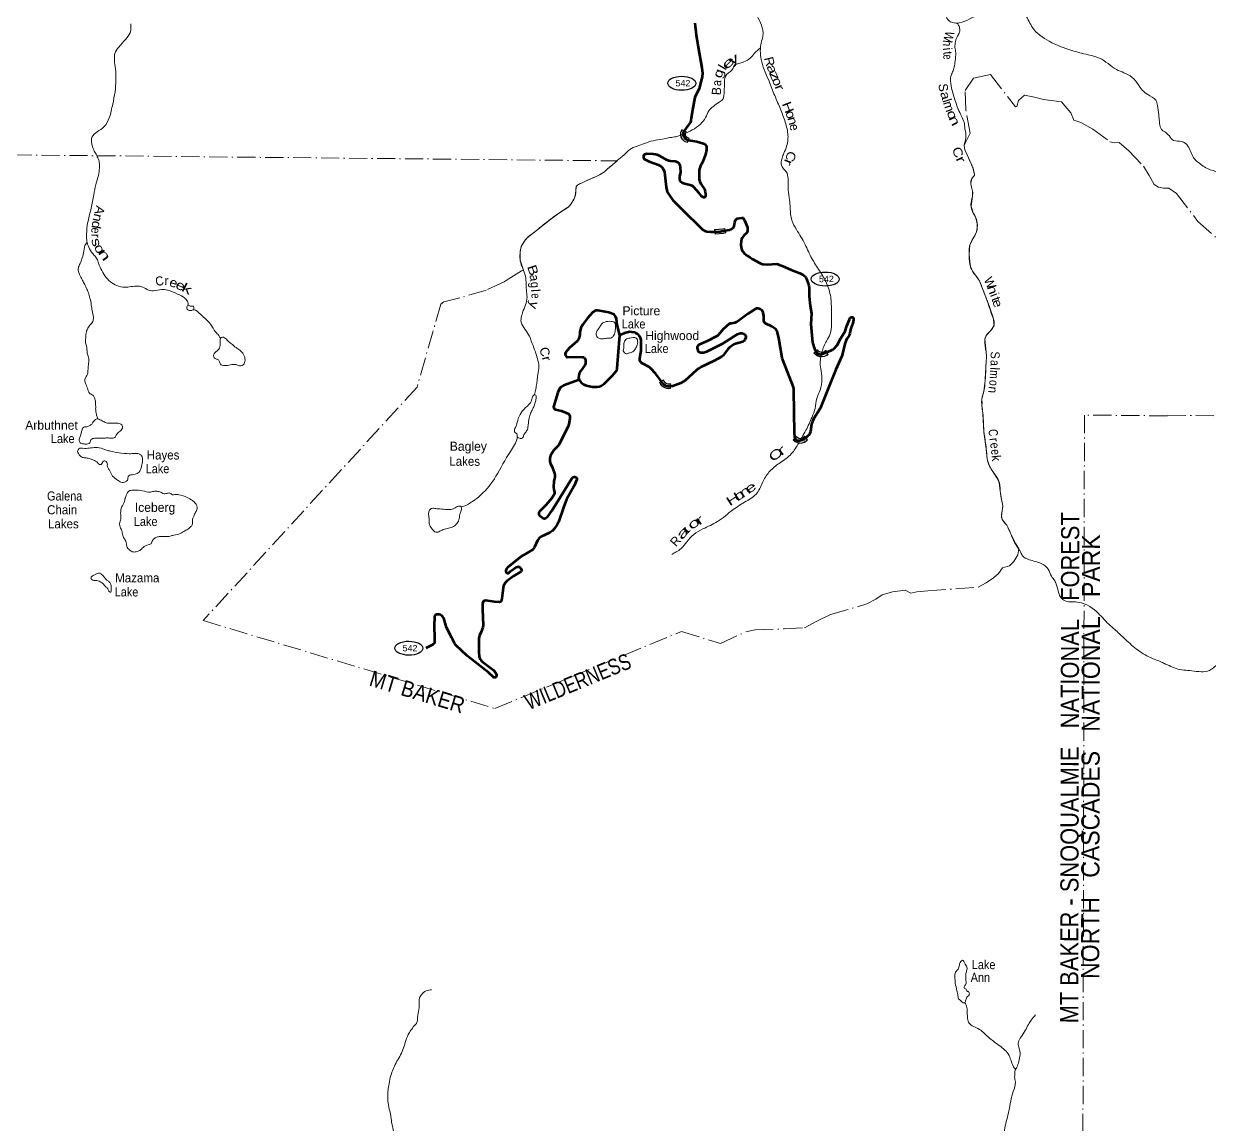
# Model space of a CAD drawing. Header units: feet. Extents: x -244583 to 4, y 367440 to 553773.
# Drawn here: x -177145 to -151029, y 485155 to 509407 of the extents above; entities that cross this region are included whole.
import ezdxf
from ezdxf.enums import TextEntityAlignment as Align

# ---------------------------------------------------------------- set-up
doc = ezdxf.new("R2010")
doc.units = ezdxf.units.FT
doc.header["$LTSCALE"] = 80
doc.linetypes.add('DOT_DASHED', pattern=[7.7, 5, -1.2, 0.3, -1.2])
for name, color, linetype, lineweight in [('17', 7, 'Continuous', 25), ('23', 7, 'Continuous', 70), ('39', 7, 'Continuous', 13), ('44', 7, 'DOT_DASHED', 13), ('59', 7, 'Continuous', 13)]:
    doc.layers.add(name, color=color, linetype=linetype, lineweight=lineweight)
doc.layers.add('41', color=7, linetype='Continuous')

msp = doc.modelspace()

# ---------------------------------------------------------------- linework, layer by layer
at = {"layer": '17'}
for centre in [(-162649.1, 508095.34), (-159490.12, 503780.51), (-168661.82, 495646.2)]:
    msp.add_ellipse(centre, major_axis=(309.24, -1), ratio=0.500121, dxfattribs=at)
at = {"layer": '23'}
msp.add_line((-163027.01, 506135.57), (-162989.82, 505806.68), dxfattribs=at)
for points in [[(-162363.45, 509420.47), (-162334.26, 509163.45), (-162289.5, 508891.61), (-162204.81, 508437.05), (-162194.8, 508312.1), (-162197.23, 508244.12), (-162212.41, 508180.06), (-162269.78, 507978.37), (-162359.8, 507780.37), (-162371.93, 507741.52), (-162378.6, 507710.56), (-162407.19, 507542.92), (-162440.39, 507334.85), (-162448.37, 507274.14), (-162458.07, 507240.15), (-162476.51, 507207.79), (-162562.94, 507097.58), (-162610.91, 507027.76), (-162616.61, 507017.31), (-162619.41, 507006.11), (-162621.25, 506995.54), (-162620.65, 506965.79), (-162615.55, 506938.83), (-162607.05, 506915.64), (-162590.92, 506892.35), (-162567.27, 506871.1), (-162548.31, 506857.64), (-162537.54, 506852.28), (-162522.04, 506846.04), (-162511.89, 506841.85), (-162320.27, 506811), (-162167.22, 506768.5), (-162149.3, 506761.23), (-162131.1, 506747.88), (-162111.08, 506718.13), (-162103.19, 506690.82), (-162102.04, 506658.34), (-162103.8, 506624.66), (-162128.16, 506523.05), (-162191.76, 506353.33), (-162212.38, 506312.06), (-162234.22, 506272), (-162249.48, 506229.09), (-162263.34, 506179.73), (-162267.38, 506129.97)], [(-162671.73, 506132.95), (-162676.45, 506237.4), (-162685.43, 506279.33), (-162701.93, 506319.95), (-162715.27, 506336.95), (-162734.98, 506350.83), (-162766.23, 506361.23), (-162795.39, 506367.82), (-162898.33, 506379.29), (-162936.09, 506389.15), (-162982.88, 506404.69), (-163127.29, 506487.56), (-163190.87, 506515.4), (-163227.87, 506528.16), (-163272.17, 506536.01), (-163421.99, 506537.87), (-163444.02, 506534.22), (-163462.03, 506525.73), (-163477.8, 506514.8), (-163489.93, 506502.66), (-163495.28, 506482.25), (-163494.78, 506465.03), (-163489.93, 506441.96), (-163479.01, 506428.61), (-163467.85, 506419.14), (-163367.41, 506373.29), (-163164.25, 506299.78), (-163133.24, 506285.36), (-163110.18, 506268.36), (-163076.24, 506231.82), (-163058.01, 506206.45), (-163034.8, 506158.4), (-163027.01, 506135.57)], [(-162267.38, 506129.97), (-162265.15, 505976.92), (-162260.56, 505950.06), (-162252.7, 505927.78), (-162226.82, 505877.74), (-162148.68, 505757.9), (-162141.4, 505736.48), (-162130.92, 505703.73), (-162125.01, 505658.6), (-162126.99, 505614.63), (-162134.85, 505594.98), (-162147.72, 505579.78), (-162163.66, 505577.94), (-162178.06, 505581.87), (-162208.27, 505598.33), (-162266.45, 505673.53), (-162380.91, 505805.71), (-162403.29, 505824.27), (-162422.93, 505833.44), (-162463.57, 505846.63), (-162586.73, 505875.64), (-162627.21, 505891.1), (-162644.23, 505901.58), (-162663.22, 505914.03), (-162682.21, 505944.82), (-162692.03, 505979.54), (-162693.99, 506003.78), (-162692.03, 506037.19), (-162671.73, 506132.95)], [(-162989.82, 505806.68), (-162981.84, 505736.09), (-162971.61, 505702.42), (-162958.52, 505680.15), (-162913.82, 505614.28), (-162849.83, 505521.61), (-162819.56, 505486.26), (-162653.98, 505324.54)], [(-162653.98, 505324.54), (-162194.4, 504875.68), (-162166.95, 504857.95), (-162142.72, 504844.19), (-162098.19, 504831.09), (-162008.71, 504820.03), (-161901.13, 504819.95), (-161804.47, 504824.99), (-161686.3, 504848.44)], [(-161686.3, 504848.44), (-161595.96, 504866.37), (-161558.05, 504881.53), (-161529.88, 504901.84), (-161505.67, 504923.46), (-161494.41, 504942.74), (-161481.72, 505035.77), (-161464.41, 505080.04), (-161445.43, 505102.97), (-161428.68, 505114.42), (-161321.43, 505130.04), (-161300.08, 505126.55), (-161286.99, 505113.45), (-161271.18, 505079.16), (-161209.37, 504935.12), (-161203.18, 504906.43), (-161199.25, 504876.29), (-161200.56, 504843.53), (-161208.06, 504815.7), (-161221.51, 504793.74), (-161271.82, 504744.58)], [(-161271.82, 504744.58), (-161320.01, 504690.82), (-161335.44, 504657.48), (-161344.6, 504618.17), (-161349.21, 504541.2), (-161341.33, 504477.31), (-161324.31, 504426.21), (-161303.62, 504389.15), (-161264.07, 504343.66), (-161203.84, 504291.25), (-161144.7, 504252.68), (-161095.15, 504224.43), (-160919.68, 504127.47), (-160889.57, 504116.99), (-160862.49, 504109.48), (-160763.45, 504104.89), (-160553.69, 504113.71), (-160533.39, 504110.43), (-160504.58, 504097.33), (-160438.45, 504069.17), (-160240.5, 503982.65), (-160048.87, 503906.73), (-160005.68, 503887.69), (-159966.4, 503862.8), (-159933.66, 503836.59), (-159915.33, 503814.32), (-159904.86, 503786.8), (-159853.14, 503638.09), (-159844.53, 503589.88), (-159841.36, 503546.37), (-159842.29, 503501.19)], [(-159842.29, 503501.19), (-159839.63, 503395.55), (-159820.62, 503193.04), (-159791.31, 503022.87), (-159808.92, 502784.13), (-159770.89, 502381.14), (-159726.11, 502242.65), (-159709.74, 502207.93), (-159692.06, 502177.13), (-159677.34, 502157.48), (-159667.01, 502148.18), (-159651.03, 502137.62), (-159638.63, 502130.1), (-159628.55, 502125.38), (-159610.88, 502122.1), (-159586.5, 502121.32), (-159575.66, 502122.36), (-159564.17, 502125), (-159363.53, 502202.85), (-159320.82, 502226.27), (-159286.13, 502255.75), (-159248.8, 502298.33), (-159227.35, 502321.54), (-159143.5, 502480.98), (-159053.63, 502632.3), (-159016.54, 502747.46), (-158955.02, 502892.86), (-158940.43, 502923.99), (-158910.26, 502939.17), (-158892.63, 502940.37), (-158883.46, 502935.13), (-158865.9, 502918.69), (-158864.48, 502879.44), (-158880.7, 502809.47), (-158925.87, 502694.35), (-158939.77, 502631.14), (-158946.31, 502581.35), (-158963.34, 502538.11), (-159006.06, 502472.14), (-159026.19, 502431.98), (-159055.3, 502352.99), (-159105.16, 502130.62), (-159122.44, 502080.17), (-159256.82, 501789.38), (-159439.49, 501334.96), (-159603.69, 500927), (-159742.49, 500707.13), (-159770.64, 500645.43), (-159789.75, 500581.9), (-159816.97, 500424.17), (-159826.5, 500384.98), (-159836.11, 500365.03), (-159853.34, 500342.63), (-159872.17, 500323.27), (-159927.78, 500268.07), (-159964.44, 500239.25), (-159978.25, 500232.1), (-160000.13, 500226.81), (-160050.87, 500215.66), (-160074.25, 500213.51), (-160093.19, 500217.19), (-160114.51, 500226.42), (-160132.05, 500241.87), (-160142.9, 500254.31), (-160153.49, 500278.24), (-160158.9, 500301.83), (-160166.96, 500391.65), (-160177.55, 501324.78), (-160181.81, 501358.22), (-160189.67, 501400.15), (-160223.05, 501493.02), (-160372.44, 501870.29), (-160438.15, 502038.64), (-160474.61, 502261.74)], [(-164015.94, 502545.76), (-164073.24, 502768.71), (-164085.38, 502904.4), (-164106.47, 502959.15), (-164140.38, 502996.12), (-164171.81, 503011.85), (-164259.63, 503042.96), (-164501.99, 503088.8), (-164551.56, 503085.22), (-164609.39, 503048.9), (-164729.44, 502922.03), (-164831.79, 502781.24), (-164870.26, 502704.2), (-164892.02, 502610.9), (-164897.48, 502548.5), (-164910.36, 502490.35), (-164924.76, 502457.6), (-164954.89, 502415.22), (-165123.6, 502266.36), (-165209.15, 502161.57), (-165215.46, 502122.16), (-165210.22, 502093.34), (-165191.89, 502064.51), (-165171.36, 502056.12), (-165015.62, 502065.4), (-164839.74, 502060.4), (-164814.11, 502056), (-164793.81, 502043.55), (-164773.37, 502001.34), (-164766.97, 501974.76), (-164767.62, 501941.34), (-164772.21, 501914.49), (-164782.15, 501886.02), (-164871.87, 501758.99), (-164906.42, 501695.01), (-164920.18, 501647.19), (-164921.33, 501603.41), (-164909.72, 501558.12)], [(-160474.61, 502261.74), (-160510.32, 502480.27), (-160550.43, 502629.86), (-160559.59, 502652.13), (-160575.89, 502672.9), (-160619.83, 502708.47), (-160664.49, 502734.1), (-160801.56, 502803.66), (-160829.35, 502823.78), (-160843.72, 502854.49), (-160845.09, 502963.79), (-160854.71, 503044.8), (-160879.77, 503089.11), (-160897.44, 503105.49), (-160921.67, 503120.55), (-160968.81, 503131.04), (-161004.82, 503130.38), (-161032.19, 503120.65), (-161194.59, 503012.23), (-161429.73, 502838.85), (-161448.72, 502827.72), (-161482.88, 502815.44), (-161554.13, 502804.78), (-161583.6, 502798.89), (-161614.49, 502783.76), (-161738.48, 502675.14), (-161842.88, 502555.18), (-161865.14, 502532.9), (-161891.09, 502514.04), (-162077.66, 502421.94), (-162276.34, 502331.94), (-162297.27, 502311.47), (-162311.01, 502284.6), (-162310.36, 502257.74), (-162305.24, 502232.91), (-162284.82, 502183.71), (-162259.29, 502169.96), (-162232.87, 502163.71), (-162201.67, 502159.47), (-162166.97, 502164.05), (-162099.29, 502185.25), (-161748.43, 502363.49), (-161421.69, 502566.15), (-161383.25, 502581.38), (-161354.44, 502587.94), (-161317.77, 502586.63), (-161284.14, 502575.53), (-161262.77, 502559.11), (-161247.06, 502538.14), (-161236.58, 502518.49), (-161238.14, 502492.3), (-161258.85, 502442.49), (-161274.56, 502418.91), (-161303.39, 502399.54), (-161463.4, 502353.86), (-161501.76, 502339.64), (-161548.9, 502309.51), (-161599.97, 502271.51), (-161635.98, 502233.35), (-161719.13, 502123.45), (-161738.77, 502095.93), (-161774.46, 502068.13), (-161938.79, 501975.91), (-162228.76, 501835.79), (-162280.24, 501807.02), (-162327.39, 501772.95), (-162415.62, 501695.12), (-162574.22, 501546.2), (-162611.54, 501520.06), (-162669.16, 501488.62), (-162785.13, 501442.09), (-162846.21, 501422.05), (-162864.27, 501417.86), (-162911.76, 501412.75), (-162947.06, 501412.61), (-162972.31, 501415.9), (-162992.79, 501422.05), (-162999.5, 501425.15), (-163010.34, 501430.31), (-163024.69, 501439.49), (-163036.67, 501449.42), (-163051.88, 501465.8), (-163204.09, 501670.1), (-163226.35, 501700.23)], [(-164909.72, 501558.12), (-164873.38, 501508.02), (-164838.99, 501482.09), (-164806.9, 501459.16), (-164756.5, 501436.23), (-164716.15, 501426.21), (-164615.72, 501404.13), (-164558.76, 501403.47), (-164512.08, 501402.85), (-164461.86, 501412.65), (-164421.91, 501430.33), (-164358.01, 501470.83), (-164172.92, 501654.02), (-164099.78, 501742.18), (-164083.42, 501767.73), (-164072.91, 501809.32), (-164046.97, 502090.52), (-164015.94, 502545.76)], [(-163226.35, 501700.23), (-163327.84, 501812.27), (-163359.01, 501837.85), (-163532.34, 501929.87), (-163553.07, 501951.16), (-163564.86, 501969.5), (-163575.33, 501993.09), (-163576.23, 502029.28), (-163546.82, 502213.31), (-163544.56, 502392.08), (-163547.46, 502444.05), (-163557.66, 502486.42), (-163579.92, 502519.18), (-163604.8, 502550.62), (-163631.63, 502569.99), (-163661.11, 502589.93), (-163685.99, 502600.41), (-163748.64, 502613.13), (-163793.37, 502616.14), (-163823.48, 502612.21), (-163880.16, 502597.65), (-164015.94, 502545.76)], [(-164909.72, 501558.12), (-165255.97, 501433.18), (-165305.17, 501408.73), (-165337.19, 501374.92), (-165376.19, 501277.98), (-165475.1, 500966.81), (-165470.16, 500939.65), (-165459.69, 500926.55), (-165445.94, 500912.79), (-165428.98, 500903.82), (-165295.7, 500874.76), (-165156.51, 500821.39), (-165142.13, 500810.59), (-165131.66, 500796.18), (-165116.6, 500766.69), (-165112.02, 500730.66), (-165114.74, 500705.79), (-165139.52, 500585.22), (-165154.14, 500542.06), (-165350.67, 500136.3), (-165385.05, 500090.58), (-165440.21, 500039.63), (-165464.93, 500010.66), (-165538.91, 499893.38), (-165550.45, 499864.13), (-165557.25, 499835.73), (-165558.55, 499800.35), (-165553.32, 499766.28), (-165545.17, 499732.54), (-165499.32, 499623), (-165445.63, 499472.93), (-165443.31, 499441.33), (-165445.93, 499415.13), (-165466.73, 499325.29), (-165473.59, 499191.75), (-165466.28, 499132.92)], [(-165466.28, 499132.92), (-165454.45, 499088.21), (-165453.14, 499067.24), (-165456.23, 499052), (-165476.71, 499009.59), (-165510.76, 498955.87), (-165641.76, 498795.95), (-165786.15, 498657.07), (-165797.53, 498636.16), (-165799.5, 498613.23), (-165797.53, 498590.29), (-165786.66, 498572.07), (-165700.09, 498508.85), (-165683.61, 498505.13), (-165671.17, 498505.78), (-165647.59, 498513.64), (-165619.44, 498530.02), (-165602.81, 498546.78), (-165511.08, 498671.78), (-165074.13, 499383.89), (-165057.67, 499401.37), (-165043.27, 499413.16), (-165019.7, 499419.71), (-165003.14, 499419.94), (-164984.34, 499413.16), (-164966.01, 499398.75), (-164958.15, 499380.4), (-164959.01, 499361.01), (-165018.47, 499223.7), (-165192.13, 498923.06), (-165249.69, 498765.49), (-165366.98, 498424.07), (-165390.94, 498370.82), (-165454.78, 498280.84), (-165494.39, 498234.55), (-165560.46, 498190.33), (-165736.85, 498110.32), (-165790.33, 498072.07), (-165828.38, 498019.73), (-165892.47, 497875.53), (-165907.53, 497848.66), (-165938.78, 497815.91), (-166044.33, 497747.66), (-166184.34, 497665.43), (-166491.09, 497424.21), (-166519.07, 497388.75), (-166527.92, 497351.54), (-166528.23, 497335.02), (-166519.07, 497316.68), (-166494.19, 497302.27), (-166473.23, 497302.27), (-166460.14, 497310.13), (-166418.76, 497346.9), (-166296.94, 497431.25), (-166263.71, 497442.47), (-166245.38, 497443.78), (-166234.91, 497439.85), (-166204.02, 497416.58), (-166177.29, 497374.33), (-166175.98, 497359.92), (-166178.6, 497350.75), (-166190.35, 497335.55), (-166249.19, 497301.46), (-166352.73, 497231.18), (-166496.89, 497130.76), (-166530.2, 497095.89), (-166556.39, 497057.89), (-166574.72, 497023.82), (-166584.75, 496977.41), (-166612.46, 496738.72), (-166631.03, 496684.46), (-166645.43, 496664.8), (-166665.52, 496658.05), (-166776.64, 496670.79), (-166872.2, 496685.57)], [(-166872.2, 496685.57), (-166966.53, 496700.15), (-166995.06, 496692.32), (-167016.02, 496679.22), (-167035.67, 496633.74), (-167042.54, 496500.19), (-167026.4, 496156.02), (-167031.73, 496100.07), (-167065.71, 496006.45), (-167104.61, 495925.7), (-167114.88, 495898.94), (-167120.78, 495861.59), (-167120.96, 495559.45), (-167113.57, 495470.47), (-167105.72, 495433.78), (-167093.58, 495403.45), (-167069.05, 495372.2), (-167040.24, 495347.3), (-166803.82, 495171.15), (-166775.07, 495139.62), (-166739.64, 495083.77), (-166730.55, 495062.31), (-166731.86, 495042.66), (-166748.17, 495008.92), (-166754.12, 495002.04), (-166769.83, 494998.11), (-166780.31, 494998.11), (-166798.73, 495007.17), (-166909.33, 495108.97), (-167376.22, 495475.82), (-167625.58, 495712.88), (-167657.58, 495760.7), (-167689.09, 495827.54), (-167719.21, 495885.19), (-167779.46, 496004.24), (-167829.43, 496101.66), (-167890.88, 496306.42), (-167910.4, 496334.62), (-167934.62, 496362.79), (-167962.78, 496381.79), (-167993.51, 496387.93), (-168052.48, 496386.37), (-168079.32, 496375.24), (-168094.83, 496350.02), (-168102.24, 496125.4), (-168097.64, 495880.47), (-168098.97, 495781.68), (-168106.52, 495748.95), (-168122.54, 495733.2), (-168143.09, 495718.79), (-168285.06, 495646.69)]]:
    msp.add_lwpolyline(points, dxfattribs=at)
at = {"layer": '39'}
for points in [[(-163785.01, 513777.34), (-163617.14, 513692.26), (-163438.41, 513637.29), (-163314.95, 513638.35), (-163248.64, 513701.56), (-163218.56, 513854.77), (-163216.68, 514012.71), (-163198.56, 514091.26), (-163128.15, 514156.39), (-163000.65, 514157.36), (-162848.01, 514111.13), (-162713.75, 513976.22), (-162567.45, 513672.91), (-162443.8, 513353.95), (-162242.02, 513166.78), (-162062.07, 513079.38), (-161817.03, 513087.62), (-161659.17, 513170.89), (-161563.33, 513200.98), (-161467.98, 513210.82), (-161353.31, 513183.74), (-161283.93, 513125.35), (-161185.64, 513090.56), (-161110.72, 513092.8), (-160997.03, 513108.27), (-160894.27, 513008.56), (-160766.67, 512849.51), (-160690.85, 512724.13), (-160668.01, 512583.82), (-160662.96, 512460.14), (-160645.54, 512346.3), (-160591.76, 512229.55), (-160541.86, 512037.95), (-160469.51, 511853.91), (-160319.21, 511712.54), (-160167.27, 511637.97), (-159960.51, 511489.15), (-159796.46, 511331.25), (-159731.17, 511270.93), (-159696.57, 511197.18), (-159611.01, 511138.39), (-159521.53, 511156.48), (-159456.3, 511094.14), (-159417.08, 510961.53), (-159368.57, 510877.32), (-159230.36, 510738.26), (-159046.36, 510650.77), (-158848.16, 510564.95), (-158643.76, 510566.08), (-158468.13, 510549.67), (-158383.69, 510527.37), (-158273.75, 510391.03), (-158179.15, 510370.51), (-158035.15, 510302.21), (-157932.29, 510206.55), (-157770.94, 510103.39), (-157618.19, 510061.21), (-157476.34, 510069.93), (-157299.98, 510000.85), (-157108.59, 509884.81), (-156906.37, 509715.85), (-156838.69, 509588.64), (-156766.56, 509477.52), (-156686.72, 509433.05), (-156537.13, 509427.4), (-156302.32, 509512.86), (-156072.34, 509649.07), (-155785.58, 509789.99), (-155505.11, 509839.91), (-155299.39, 509812.64), (-155074.05, 509596.54), (-154923.01, 509321.48), (-154556.09, 509020.93), (-154059.27, 508818.51), (-153697.42, 508722.65), (-153448.31, 508649.78), (-153074.07, 508399.69), (-152909.95, 508326.85), (-152728.32, 508225.23), (-152594.66, 508066.03), (-152508.57, 507946.48), (-152385.64, 507844.25), (-152206.59, 507720.42), (-152172.99, 507606.18), (-152141.58, 507402.87), (-152094.37, 507101.97), (-152067.11, 507058.77), (-152005.22, 507024.87), (-151973.56, 506995.74), (-151943.93, 506966.67), (-151910.56, 506942.68)], [(-162049.71, 513076.37), (-162046.94, 513036.48), (-162022.03, 512898.14), (-161972.49, 512773.39), (-161863.82, 512667.46), (-161772.39, 512600.43), (-161717.82, 512516.07), (-161715.47, 512447.15), (-161731.63, 512366.52), (-161758.59, 512257.8), (-161755.02, 512156.44), (-161722.69, 512072.62), (-161660.38, 511973.89), (-161566.01, 511862.23), (-161488.46, 511724.65), (-161382.51, 511590.43), (-161262.8, 511439.67), (-161200.63, 511334.87), (-161153.7, 511268.92), (-161176.22, 511176.29), (-161205.4, 511059.53), (-161231.24, 510914.32), (-161225.6, 510814.94), (-161199.74, 510715.07), (-161183.29, 510643.78), (-161150.73, 510487.03), (-161173.18, 510315.41), (-161184.66, 510177.96), (-161173.73, 509965.02), (-161065.05, 509695.03), (-160965.97, 509528.58), (-160878.09, 509317.83), (-160858.29, 509218.1), (-160871.4, 509096.89), (-160907.55, 508943.83), (-160918.89, 508812.46), (-160901.44, 508617.59), (-160836.05, 508397.26), (-160742.31, 508178.27), (-160618.6, 507861.33), (-160488.43, 507560.44), (-160382.23, 507272.28), (-160312.48, 506982.98), (-160311.63, 506853.33), (-160339.49, 506708.18), (-160399.91, 506555.71), (-160441.18, 506441.26), (-160449.22, 506279.42), (-160386.7, 506188.78), (-160324.09, 506115.82)], [(-174785.01, 509407.49), (-174800.06, 509207.34), (-174900.77, 509061.92), (-175052.69, 508891.41), (-175135.16, 508747.58), (-175146.89, 508600.01), (-175123.17, 508413.09), (-175115.36, 508155.67), (-175133.59, 507909.01), (-175184.87, 507634.79), (-175261.17, 507330.8), (-175371.07, 507141.04), (-175529.78, 507023.36), (-175641.97, 506904.55), (-175643.45, 506762.81), (-175602.3, 506626.11), (-175552.07, 506529.7), (-175500.07, 506423.11), (-175478.4, 506317.27), (-175478.97, 506230.91)], [(-156581.97, 509420.71), (-156560.32, 509389.48), (-156529.96, 509307.73), (-156529.94, 509226.71), (-156576.78, 509132.65), (-156620.12, 509016.22), (-156631.35, 508888.89), (-156614.23, 508762.9), (-156628.68, 508587.04), (-156648.21, 508451.81), (-156685.28, 508343.33), (-156722.21, 508240.93), (-156728.6, 508145.89), (-156693.4, 507932.36), (-156631.56, 507732.37), (-156561.78, 507526.12), (-156486.66, 507372.39), (-156431.36, 507235.35), (-156410.74, 507086.99), (-156391.37, 506888.03), (-156425.65, 506728.85), (-156413.79, 506635.39), (-156331.23, 506455.15), (-156277.85, 506322.21), (-156233.79, 506221.89), (-156201.51, 506086.24)], [(-160915.75, 508878.69), (-161045.76, 508754.77), (-161143.5, 508647.76), (-161281.14, 508564), (-161399.38, 508528.38), (-161478.95, 508501.95), (-161529.93, 508403.94), (-161596.24, 508340.73), (-161670.73, 508273.67), (-161705.69, 508169.19), (-161710.86, 508041.71), (-161715.97, 507916.26), (-161724.74, 507807.1), (-161748.78, 507734.77), (-161827.02, 507679.95), (-161946.61, 507589.68), (-162056.39, 507487.01), (-162124.74, 507340.81), (-162237.64, 507193.66), (-162416.82, 507066.35), (-162613.25, 506977.93), (-162778.65, 506917.12), (-162910.65, 506898.04), (-163075.4, 506863.55), (-163278.57, 506829.98), (-163472.33, 506767.84), (-163633.58, 506710.98), (-163795.39, 506631.85), (-163921.64, 506517.44), (-164072.51, 506389.44), (-164196.64, 506279.02), (-164306.07, 506190.52), (-164349.21, 506145.45)], [(-151910.56, 506942.68), (-151815.89, 506835.68), (-151639.98, 506811.57), (-151498.38, 506712.52), (-151374.87, 506453.54), (-151247.41, 506332.21), (-151006.71, 506190.75), (-150788.45, 506092.75), (-150756, 506042.47)], [(-175478.97, 506230.91), (-175497.52, 506065.46), (-175556.15, 505866.19), (-175601.27, 505634.27), (-175659.79, 505339.85), (-175728.14, 505059.8), (-175756.55, 504853.87), (-175759.36, 504714.24), (-175756.7, 504645.36), (-175747.73, 504588.5), (-175693.87, 504449.8), (-175597.59, 504308.24), (-175534.47, 504228.06), (-175496.02, 504128.12), (-175426.43, 503966.84), (-175328.33, 503815.13), (-175201.27, 503695.24), (-175059.08, 503623.64), (-174853.09, 503605.46), (-174557.57, 503613.87), (-174429.32, 503552.67), (-174284.33, 503519.48), (-174111.71, 503552.55), (-173976.51, 503535.75), (-173755.69, 503450.47), (-173597.73, 503358.32), (-173540.43, 503290.4), (-173523.12, 503245.53), (-173527.82, 503213.23), (-173546.59, 503185.26), (-173545.91, 503118.44), (-173469.67, 503086.59), (-173404.6, 503103.54), (-173246.88, 502999.25), (-173028.66, 502784.46), (-172916.77, 502614.26), (-172849.52, 502538.05), (-172813.43, 502475.08)], [(-164349.21, 506145.45), (-164504.68, 506055.79), (-164678.2, 505978.19), (-164857.86, 505896.67), (-164943.73, 505851.78), (-164977.18, 505797.78), (-164984.92, 505714.93), (-164992.78, 505626.01), (-165039.5, 505515.58), (-165143.54, 505371.85), (-165274.76, 505285.34), (-165537.42, 505100.16), (-165707.99, 504967.85), (-165901.34, 504809.67), (-166063.7, 504683.27), (-166159.53, 504545.46), (-166195.57, 504463.16), (-166210.27, 504335.91), (-166207.25, 504184.03), (-166150.01, 504012.87), (-166094.74, 503843.77), (-166077.98, 503671.37), (-166067.32, 503497.07), (-166060.38, 503339.03), (-166108.33, 503167.9), (-166168.29, 503003.07), (-166191.2, 502869.9), (-166129.66, 502710.81), (-166031.36, 502569.21), (-165944.51, 502361.03), (-165873.43, 502173.41), (-165829.85, 502026.8), (-165796.82, 501858.14), (-165822.73, 501676.45), (-165835.57, 501541.07), (-165854.19, 501419.97), (-165878.99, 501292.92), (-165896.27, 501238.6), (-165937.81, 501184.75), (-165966.1, 501086.11), (-166051.12, 500982.49), (-166187.6, 500835.35), (-166263.94, 500660.72), (-166303.03, 500527.87), (-166336.97, 500449.58), (-166309.88, 500388.32), (-166281.85, 500373.61), (-166272.84, 500318.77), (-166275.76, 500274.29), (-166425.23, 499983.67), (-166741.74, 499435.16), (-167077.76, 499022.67), (-167256.62, 498880.4), (-167375.46, 498805.79), (-167446.89, 498774.79), (-167505.77, 498763.79)], [(-160324.09, 506115.82), (-160304.98, 505951.71), (-160303.03, 505747.21), (-160277.21, 505522.01), (-160260.28, 505357.7), (-160251.12, 505209.75), (-160225.49, 505075.64), (-160122.39, 504871.19), (-159932.7, 504545.63), (-159783.21, 504232.99), (-159614.63, 503964.51), (-159462.31, 503692.3), (-159369.37, 503384.81), (-159353.39, 503072.75), (-159351.08, 502785.25), (-159377.64, 502571.18), (-159463.72, 502414.96), (-159561.63, 502173.94), (-159597.62, 501893.26), (-159573.09, 501704.51), (-159571.99, 501457.52), (-159607.11, 501320.55), (-159677.26, 501151.87), (-159712.07, 500929.87), (-159780.64, 500738.89), (-159915.97, 500447.99), (-160092.18, 500135.62), (-160260.74, 499902.06), (-160507.19, 499718.59), (-160706.89, 499546.36), (-160854.86, 499330.61), (-160987.51, 499072.05), (-161227.97, 498884.42), (-161516.93, 498699.76), (-161862.11, 498435.22), (-162182.94, 498275.47), (-162383.64, 498153.87), (-162538.6, 497992.92), (-162665.05, 497841.53), (-162769.69, 497768.67), (-162871.94, 497713.97)], [(-156201.51, 506086.24), (-156204.08, 506071.43), (-156260.05, 505998.43), (-156278.75, 505873.28), (-156251.02, 505743.18), (-156242.82, 505647.88), (-156276.81, 505466.35), (-156256.13, 505287.8), (-156176.11, 505142.51), (-156139.08, 504971.75), (-156175.46, 504772.04), (-156261.26, 504629.98), (-156310.46, 504497.33), (-156320.84, 504282.95), (-156291.14, 504049.57), (-156238.66, 503943.28), (-156112.65, 503770.78), (-155998.67, 503503.37), (-155896.91, 503232.15), (-155816.82, 502989.69), (-155767.9, 502806.54), (-155833.68, 502653.97), (-155943.26, 502536.67), (-155973.61, 502436.04), (-155946.42, 502178.42), (-155948.48, 501874.81), (-155969.26, 501545.24), (-155994.21, 501310.9), (-156038.03, 501143.73), (-156018.01, 500831.59), (-155986.84, 500369.43), (-155940.81, 500042.61), (-155920.94, 499823.59), (-155863.81, 499646.36), (-155726.41, 499437.2), (-155652.53, 499287.98), (-155628.82, 499058.76), (-155588.52, 498849.47), (-155578.02, 498768.29), (-155605.78, 498594.74), (-155603.33, 498515.74), (-155491.23, 498355.65), (-155384.73, 498118.75), (-155256.11, 497875.35), (-155191.41, 497772.87), (-155148.59, 497689.04), (-154996.69, 497597.01), (-154733.37, 497512.93), (-154578.07, 497388.44), (-154508.37, 497233.23), (-154433.56, 497130.56), (-154393, 497034.62), (-154343.93, 496859.57), (-154299.29, 496765.58), (-154233.77, 496703.57), (-153937.2, 496663.38), (-153514.58, 496452.71), (-153243.03, 496174.13), (-153111.88, 496056.19), (-152909.24, 495872.07), (-152634.97, 495627.86), (-152323.17, 495439.59), (-152084.44, 495339.8), (-151990.69, 495293.63)], [(-175749.31, 504595.81), (-175778.79, 504552.67), (-175822.37, 504397.64), (-175855.67, 504250.51), (-175890.02, 504151.99), (-175934.61, 504047.59), (-175942.26, 503968.79), (-175917.72, 503881.26), (-175859.25, 503770.81), (-175814.49, 503682.89), (-175765.85, 503586.8), (-175721.49, 503478.64), (-175685.43, 503360.53), (-175656.13, 503208.13), (-175636.4, 503082.23), (-175618.01, 502990.78), (-175609.53, 502909.64), (-175635.55, 502823.1), (-175672.8, 502781.31), (-175731.17, 502695.4), (-175765.03, 502621.16), (-175774.67, 502544.42), (-175782.53, 502455.5), (-175785.65, 502400.91), (-175761.23, 502307.31), (-175744.14, 502151.1), (-175715.68, 502057.43), (-175713.67, 501956.17), (-175726.34, 501828.88), (-175728.98, 501798.57), (-175739.42, 501681.36), (-175768.67, 501635.37), (-175798.32, 501569.14), (-175762.63, 501432.81), (-175722.48, 501316.64), (-175695.23, 501263.48), (-175621.22, 501221.55), (-175583.98, 501162.12), (-175563.65, 501066.58), (-175560.06, 500943.02), (-175555.83, 500851.84), (-175539.01, 500782.69), (-175514.35, 500701.23)], [(-173529.5, 503209.43), (-173481.84, 503186.02), (-173423.19, 503184.88), (-173405.07, 503180.47), (-173399.74, 503143.93), (-173398.45, 503107.47), (-173398.06, 503100.66)], [(-164416.67, 502786.75), (-164389.85, 502812.55), (-164346.93, 502833.98), (-164275.83, 502848.79), (-164211.12, 502847.53), (-164148.63, 502836.19), (-164124.69, 502819.53), (-164111.55, 502768.66), (-164111.2, 502685.66), (-164125.21, 502592.81), (-164146.49, 502540.59), (-164200.12, 502489), (-164297.51, 502474.7), (-164400.89, 502464.57), (-164479.55, 502476.23), (-164521.33, 502511.45), (-164536.69, 502552.24), (-164529.4, 502612.83), (-164514.6, 502644.93), (-164483.45, 502684.81), (-164458.45, 502720.76), (-164437.5, 502756.79), (-164416.67, 502786.75)], [(-172813.43, 502475.08), (-172819.05, 502343.12), (-172845.56, 502232.3), (-172907.28, 502180.86), (-172954.89, 502127.13), (-172958.13, 502066.47), (-172930.6, 502027.47), (-172866.21, 502010.02), (-172832.85, 501958.76), (-172811.62, 501907.74), (-172719.25, 501873.55), (-172593.47, 501891.34), (-172461.9, 501894.85), (-172365.36, 501866.65), (-172310.24, 501891.9), (-172269.74, 501994.35), (-172301.63, 502118.46), (-172384.65, 502215.22), (-172468.53, 502269.49), (-172567.93, 502356.45), (-172643.64, 502414.6), (-172721.04, 502488.99), (-172765.32, 502499.97), (-172813.43, 502475.08)], [(-163936.86, 502200.46), (-163924.55, 502309.54), (-163912.45, 502408.5), (-163881.3, 502448.38), (-163793.66, 502481.08), (-163730.76, 502489.98), (-163680.13, 502493.04), (-163638.27, 502461.86), (-163621.05, 502412.94), (-163632.87, 502328.15), (-163670.94, 502245.89), (-163730.96, 502178.23), (-163804.33, 502151.32), (-163869.41, 502134.37), (-163911.55, 502151.39), (-163936.86, 502200.46)], [(-166272.02, 500303.09), (-166209.1, 500268.95), (-166156.24, 500282.09), (-166126.59, 500348.31), (-166093.26, 500396.25), (-166049.2, 500474.34), (-166033.09, 500571.2), (-166009.9, 500718.52), (-165979.47, 500823.2), (-165933.07, 500917.44), (-165890.72, 501011.76), (-165866.64, 501102.39), (-165856.76, 501191.27), (-165866.26, 501221.82), (-165898.2, 501234.52)], [(-175514.35, 500701.23), (-175416.11, 500656.81), (-175329.97, 500614.64), (-175200.63, 500608.07), (-175069.27, 500601.46), (-174987.01, 500567.47), (-174972.3, 500494.31), (-175044.7, 500414.74), (-175108.9, 500341.09), (-175140.29, 500289.07), (-175217.5, 500272.36), (-175294.18, 500281.95), (-175397.56, 500271.81), (-175482.45, 500275.49), (-175577.61, 500271.27), (-175624.29, 500264.09), (-175665.22, 500240.59), (-175686.79, 500174.21), (-175733.87, 500146.78), (-175816.82, 500146.37), (-175877.32, 500155.65), (-175903.24, 500174.37), (-175924.35, 500231.47), (-175898.46, 500311.94), (-175861.15, 500456.96), (-175852.53, 500483.11), (-175821.46, 500518.95), (-175772.81, 500524.07), (-175703.61, 500544.99), (-175648.15, 500586.42), (-175616.84, 500634.4), (-175579.71, 500670.11), (-175550.87, 500695.87), (-175514.35, 500701.23)], [(-174692.21, 499936.2), (-174609.42, 499928.52), (-174547.62, 499882.78), (-174527.33, 499785.21), (-174548.26, 499649.99), (-174605.42, 499523.57), (-174687.2, 499480.62), (-174756.2, 499469.82), (-174811.05, 499458.74), (-174841.91, 499433.03), (-174851.38, 499364.38), (-174896.81, 499318.71), (-174955.9, 499297.59), (-175002.33, 499302.54), (-175080.22, 499352.65), (-175185.69, 499439.72), (-175250.1, 499556.37), (-175283.38, 499611.67), (-175302.99, 499642.42), (-175303.43, 499721.38), (-175331.01, 499758.35), (-175358.95, 499777.12), (-175412.34, 499737.67), (-175439.45, 499697.71), (-175475.89, 499696.4), (-175537.48, 499752.25), (-175589.48, 499781.61), (-175657.63, 499813.3), (-175744.14, 499837.25), (-175832.99, 499845.06), (-175902.96, 499886.91), (-175940.4, 499936.22), (-175957.67, 499983.12), (-175944.88, 500015.26), (-175907.71, 500053), (-175847.04, 500051.82), (-175557.42, 500068.44), (-175404.22, 500041.17), (-175317.87, 500009.12), (-175235.33, 499989.29), (-175041.89, 499951.11), (-174823.77, 499932.69), (-174692.21, 499936.2)], [(-174704.4, 499128.72), (-174528.67, 499115.17), (-174355.24, 499087.5), (-174265.86, 499106), (-174193.14, 499100.54), (-174104.69, 499072.5), (-174050.54, 499049.18), (-173979.48, 499061.96), (-173906.72, 499058.52), (-173870.89, 499029.48), (-173816.21, 499032.47), (-173731.31, 499028.79), (-173544.43, 498966.44), (-173430.46, 498899.44), (-173358.97, 498833.27), (-173329.81, 498773.99), (-173324.8, 498721.26), (-173360.81, 498640.99), (-173400.94, 498556.75), (-173424.49, 498492.43), (-173429.67, 498435.85), (-173428.71, 498383.2), (-173439.51, 498348.99), (-173464.26, 498325.18), (-173507.54, 498285.54), (-173595.6, 498232.59), (-173695.95, 498171.79), (-173838.24, 498138.13), (-173917.59, 498115.38), (-174045.23, 498105.72), (-174160.5, 498107.97), (-174231.81, 498083.04), (-174293.29, 498043.75), (-174329.21, 497967.52), (-174356.15, 497935.66), (-174404.93, 497924.46), (-174517.41, 497863.9), (-174589.45, 497802.55), (-174666.99, 497769.64), (-174747.88, 497771.22), (-174827.71, 497825.41), (-174867.34, 497866.67), (-174878.37, 497921.54), (-174908.61, 498027.39), (-174953.54, 498107.22), (-174979.61, 498219.07), (-175020.12, 498317.03), (-175032.77, 498392.17), (-175008.41, 498496.97), (-175009.89, 498624.53), (-174980.72, 498767.69), (-174945.12, 498827.73), (-174914.65, 498934.43), (-174874.11, 499038.9), (-174828.2, 499108.86), (-174787.43, 499124.26), (-174740.84, 499127.4), (-174704.4, 499128.72)], [(-167505.77, 498763.79), (-167547.96, 498778.78), (-167639.77, 498740.08), (-167822.66, 498699.11), (-167967.98, 498716.11), (-168066.99, 498722.09), (-168151.84, 498727.79), (-168205.19, 498690.36), (-168213.14, 498496.18), (-168205.67, 498364.45), (-168140.93, 498264), (-168065.31, 498201.79), (-168000.35, 498212.67), (-167906.32, 498261.45), (-167788.42, 498289.52), (-167680.47, 498325.88), (-167600.05, 498401.24), (-167551.51, 498501.51), (-167544.1, 498568.17), (-167522.49, 498636.58), (-167500.44, 498727.25), (-167505.77, 498763.79)], [(-175409.65, 497255.75), (-175358.29, 497194.02), (-175316.76, 497146.65), (-175260.91, 497107.1), (-175227.72, 497047.75), (-175218.5, 497003.03), (-175218.02, 496926.09), (-175227.01, 496881.73), (-175255.16, 496890.38), (-175294.38, 496951.87), (-175343.84, 497007.5), (-175397.26, 497067.24), (-175461.15, 497108.97), (-175511.26, 497132.22), (-175598.1, 497139.98), (-175646.18, 497163.19), (-175663.81, 497191.87), (-175657.3, 497214.01), (-175612.12, 497247.55), (-175554.84, 497278.82), (-175499.8, 497300.02), (-175459.39, 497297.21), (-175439.5, 497280.62), (-175419.6, 497264.04), (-175409.65, 497255.75)], [(-148864.57, 494618.81), (-149004.48, 494854.52), (-149306.89, 494992.33), (-149682.33, 495100.34), (-150053.28, 495271.03), (-150600.62, 495380.33), (-150856.16, 495281.1), (-151024.91, 495156.94), (-151415.33, 495147.73), (-151760.84, 495196.85), (-151912.07, 495262.72), (-151990.69, 495293.63)], [(-156412.9, 487832.75), (-156391.42, 487895.09), (-156357.56, 487969.33), (-156318.28, 488011.08), (-156335.14, 488078.21), (-156367.21, 488093), (-156382.57, 488133.79), (-156420.67, 488150.73), (-156426.13, 488181.2), (-156394.53, 488243.34), (-156392.33, 488352.61), (-156380.95, 488516.36), (-156363.14, 488596.99), (-156409.89, 488686.97), (-156468.93, 488769.1), (-156503.87, 488741.44), (-156540.25, 488642.95), (-156576.37, 488556.61), (-156617.87, 488504.78), (-156632.08, 488401.82), (-156624.74, 488264.02), (-156587.59, 488099.32), (-156565.64, 487983.51), (-156538.92, 487904.03), (-156499.04, 487874.92), (-156471.3, 487846.04), (-156433.21, 487829.1), (-156412.9, 487832.75)], [(-168162.83, 488120.34), (-168282.71, 488094.34), (-168383.51, 488011.28), (-168423.39, 487939.18), (-168435.76, 487726.86), (-168465.38, 487561.44), (-168469.32, 487466.37), (-168495.33, 487379.83), (-168545.04, 487322.09), (-168615.75, 487226.3), (-168674.25, 487134.32), (-168740.52, 486957.46), (-168794.25, 486800.61), (-168862.01, 486650.1), (-168943.76, 486507.97), (-169005.22, 486369.48), (-169058.54, 486232.86), (-169096.62, 486049.39), (-169119.65, 485910.16), (-169125.48, 485821.2), (-169122.47, 485669.31), (-169091.75, 485486.52), (-169060.22, 485344.2), (-169046.08, 485242.71), (-169031.86, 485145.26), (-168996.24, 485004.89), (-168935.48, 484807.34), (-168854.97, 484686.33), (-168814.29, 484596.47), (-168802.54, 484476.8), (-168804.26, 484290.6), (-168776.93, 484140.26), (-168742.85, 484024.21), (-168705.75, 483857.49), (-168689.74, 483747.86), (-168702.87, 483598.31), (-168725.53, 483477.29), (-168716.04, 483345.52), (-168692.03, 483231.69), (-168590.58, 483045.5), (-168490.13, 482909.93), (-168392.48, 482735.96), (-168336.15, 482619.48), (-168255.93, 482484.3), (-168222.65, 482429), (-168135.18, 482352.39), (-168055.39, 482296.18), (-167992.34, 482211.95), (-167974.16, 482110.38), (-167970.16, 482007.06), (-167985.43, 481851.48), (-168007.82, 481643.41), (-167985.85, 481428.4), (-167978.95, 481268.34), (-167956.16, 481093.8), (-167912.18, 480866.22), (-167841.5, 480759.57), (-167792.41, 480685.74), (-167787.56, 480624.91), (-167768.85, 480549.65), (-167735.81, 480482.2), (-167695.14, 480392.34), (-167680.63, 480309.05), (-167692.73, 480210.1), (-167706.98, 480105.11), (-167680.95, 479991.24), (-167633.84, 479919.47), (-167552.88, 479820.72), (-167495.95, 479734.59), (-167468.73, 479679.4), (-167489.58, 479548.22), (-167491.45, 479455.14), (-167479.82, 479329.4), (-167482.41, 479301.11), (-167505.6, 479153.78), (-167509.17, 479076.93), (-167483.06, 478967.1), (-167460.29, 478891.76), (-167430.34, 478771.74), (-167379.08, 478604.74), (-167348.81, 478399.69), (-167282.43, 478179.77), (-167163.55, 477954.77), (-167064.12, 477768.62), (-167036.87, 477614.23), (-167004.29, 477524.53), (-166893.36, 477406.98), (-166768.77, 477264.87), (-166661.7, 477056.3), (-166408.14, 476788.19), (-166214.93, 476537.46)], [(-155296.32, 486365.89), (-155350.51, 486439.54), (-155400.41, 486574.12), (-155458.47, 486704.81), (-155561.39, 486818.15), (-155812.48, 487007.26), (-156005.3, 487177.02), (-156124.89, 487266.39), (-156251.19, 487323.51), (-156332.51, 487404.05), (-156356.52, 487517.88), (-156362.17, 487639.45), (-156377.93, 487761.22), (-156412.9, 487832.75)], [(-155045.11, 478487.97), (-155041.5, 478566.85), (-155013.75, 478639.18), (-154987.61, 478731.79), (-154988.09, 478808.73), (-154978.25, 478895.59), (-155002.83, 478981.09), (-155045.61, 479066.94), (-155075.93, 479168.75), (-155060.92, 479210.97), (-155032.76, 479303.54), (-155026.5, 479513.96), (-155016.67, 479902.44), (-155006.53, 480104.68), (-154976.23, 480203.28), (-154915.33, 480414.66), (-154889.02, 480616.58), (-154863.67, 480871.16), (-154840.6, 481012.41), (-154785.46, 481138.87), (-154740.88, 481243.27), (-154708.47, 481345.88), (-154711.24, 481509.91), (-154735.56, 481708.77), (-154714.84, 481833.88), (-154756.34, 482184.9), (-154848.94, 482609.8), (-155052.89, 483030.79), (-155235.69, 483497.93), (-155281.71, 483824.75), (-155398.72, 484142.83), (-155409.62, 484304.99), (-155498.33, 484521.3), (-155565.44, 484704.8), (-155557.86, 484880.77), (-155531.75, 485072.58), (-155443.13, 485455.48), (-155347.67, 485876.71), (-155301.01, 486084.31), (-155316.89, 486200.01), (-155309.81, 486250.48), (-155305.92, 486343.53), (-155268.13, 486411.62), (-155227.15, 486538.35), (-155197.77, 486691.63), (-155200.35, 486764.56), (-155234.18, 486892.75), (-155234.7, 486967.67), (-155175.8, 487079.88), (-155083.97, 487219.8), (-155012.45, 487356.06), (-154953.87, 487452.09), (-154854.49, 487565.54)]]:
    msp.add_spline(points, degree=3, dxfattribs=at)
at = {"layer": '44'}
for points in [[(-156201.51, 506086.24), (-156220.65, 506165.39), (-156233.51, 506218.73), (-156242.56, 506247.31), (-156260.66, 506286.84), (-156277.32, 506320.17), (-156302.1, 506379.24), (-156331.63, 506454.49), (-156361.15, 506518.3), (-156389.73, 506582.12), (-156411.64, 506630.7), (-156423.07, 506672.61), (-156426.88, 506725), (-156421.16, 506753.57), (-156403.17, 506777.78), (-156294.99, 506991.98), (-156393.49, 507508.71), (-156409.58, 507931.98), (-156224.28, 508210.65), (-155850, 508286.08), (-155299.71, 507579.19), (-155269.37, 507585.14), (-155228.31, 507712.54), (-155102.42, 507829.47), (-154880.31, 507788.07), (-154680.45, 507740.69), (-154284.6, 507682.39), (-154081.65, 507442.63), (-154011.72, 507280.36), (-153856.34, 507231.13), (-153594.33, 507082.25), (-153219.76, 506807.37), (-153118.83, 506782.66), (-153011.66, 506792.35), (-152802.37, 506609.26), (-152480.68, 506269.81), (-152356.77, 506059.39)], [(-182297.04, 506565.15), (-164075.93, 506385.48), (-164212.29, 506266.39), (-164255.74, 506233.5), (-164288.92, 506206.95), (-164323.32, 506172.56), (-164349.34, 506145.37)], [(-164349.34, 506145.37), (-164448.01, 506086.81), (-164552.24, 506031.37), (-164703.04, 505967.07), (-164938.75, 505855.96), (-164962.51, 505836.24), (-164972.49, 505817.39), (-164978.04, 505791.89), (-164995.78, 505611.16), (-165011.31, 505566.8), (-165030.15, 505531.32), (-165053.44, 505491.4), (-165071.18, 505458.14), (-165097.79, 505420.44), (-165121.08, 505391.61), (-165147.69, 505367.22), (-165178.74, 505347.2), (-165315.13, 505258.55), (-165536.89, 505100.13), (-165909.49, 504803.94), (-166062.53, 504681.95), (-166124.64, 504610.98), (-166184.52, 504498.97), (-166207.81, 504376.98), (-166215.58, 504272.73), (-166210.04, 504198.43), (-166137.95, 503978.85), (-166182.83, 503960.11), (-166473.15, 503776.96)], [(-166473.15, 503776.96), (-166564.56, 503719.29), (-166956.02, 503533.17), (-167541.42, 503368.34), (-167889.8, 503275.09), (-167956.82, 503230.93), (-168480.72, 501397.98), (-173191.87, 496256.13), (-166765.65, 494316.81), (-162651.99, 496015), (-161798.57, 495751.31), (-161208.43, 496017.32), (-161032.31, 496050.77), (-160391.26, 496073.62), (-159948.34, 496095.52), (-159690.64, 496233.78), (-159370.17, 496385.88), (-158572, 496622.42), (-158377.22, 496724.59), (-158235.03, 496823), (-158006.14, 496886.53), (-157726.9, 496921.46), (-157601.96, 496860.06), (-157474.4, 496887.71), (-157229.61, 496910.67), (-156123.14, 496993.75), (-155944.58, 497089.94), (-155786.13, 497200.41), (-155670.29, 497288.84), (-155586.51, 497419.94), (-155428.52, 497463.62), (-155334.9, 497554.19), (-155244.92, 497705.51), (-155225.33, 497836.13), (-155287.65, 497942.44), (-155511.28, 498382.37), (-155551.61, 498437.36), (-155591.93, 498485.02), (-155606.6, 498565.67), (-155577.27, 498781.97), (-155595.61, 498888.29), (-155635.93, 499108.25), (-155657.93, 499298.88), (-155705.59, 499397.86), (-155811.91, 499559.17), (-155881.56, 499680.15), (-155921.89, 499812.13), (-155943.88, 500039.42), (-155995.21, 500406.03), (-156039.2, 501139.24), (-155995.21, 501307.87), (-155962.21, 501601.16), (-155940.22, 502088.74), (-155962.21, 502319.7), (-155973.21, 502455.34), (-155940.22, 502543.33), (-155841.23, 502645.98), (-155767.91, 502759.62), (-155793.57, 502935.59), (-155936.55, 503346.19), (-156105.2, 503764.12), (-156245.9, 503950.95), (-156288.5, 504057.4), (-156305.15, 504157.72), (-156321.49, 504321.36), (-156303.16, 504526.66), (-156244.51, 504654.97), (-156156.52, 504812.61), (-156134.53, 504970.25), (-156171.19, 505131.56), (-156229.84, 505230.54), (-156273.84, 505384.51), (-156255.51, 505549.49), (-156240.84, 505688.8), (-156273.84, 505835.44), (-156280.32, 505894.18), (-156262.21, 505999), (-156210.75, 506054.28), (-156201.51, 506086.24)], [(-152356.77, 506059.39), (-152246.01, 505866.32), (-152149.39, 505803.05), (-152038.34, 505782.21), (-151919.12, 505783.97)], [(-151942.96, 500782.13), (-127042.64, 500372.73), (-127017.47, 505903.93)], [(-151919.12, 505783.97), (-151752.86, 505667.9), (-151280.29, 505047.46), (-150743.51, 504568), (-150447.5, 504076.99), (-150163.89, 503936.27), (-149566.02, 503684.85), (-149260.46, 503517.57), (-149148.17, 503429.32), (-148919.52, 503254.78), (-148774.38, 503024.49), (-148702.75, 502916.44), (-148407.31, 502935.48), (-147696.45, 502848.79), (-147204.7, 502695.67), (-146814.12, 502535.57), (-146825.5, 505986.53), (-146881.73, 506022.29)], [(-151953.03, 500766.27), (-153779.39, 500784.21), (-153812.85, 484719.8), (-155153.38, 484720.97), (-155250.22, 473945.64)]]:
    msp.add_lwpolyline(points, dxfattribs=at)
at = {"layer": '59'}
for p, q in [((-162645.84, 507073.25), (-162549.56, 507031.35)), ((-162641.7, 507062.72), (-162560.09, 507027.21)), ((-162484.88, 506887.81), (-162523.96, 506790.35)), ((-161915.98, 504770.32), (-161925.14, 504871.73)), ((-161908.73, 504779.01), (-161916.45, 504864.48)), ((-161676.14, 504799.07), (-161698.62, 504898.29)), ((-159738.33, 502149.55), (-159662.16, 502221.83)), ((-159727.02, 502149.25), (-159662.45, 502210.52)), ((-159474.59, 502211.17), (-159422.37, 502120.08)), ((-163139.47, 501500.66), (-163053.67, 501561.18)), ((-163129.12, 501498.16), (-163056.15, 501549.63)), ((-163129.12, 501498.16), (-163056.15, 501549.63)), ((-162897.35, 501365.49), (-162892.92, 501470.4)), ((-162889.78, 501470.31), (-162894.21, 501365.41)), ((-160194.17, 500239.69), (-160119.98, 500313.99)), ((-159947.46, 500316.85), (-159879.88, 500236.49))]:
    msp.add_line(p, q, dxfattribs=at)
for points in [[(-162523.96, 506790.35), (-162569.95, 506806.6), (-162605.13, 506822.9), (-162639.51, 506860.73), (-162666.38, 506905.81), (-162678.15, 506956.62), (-162674.77, 507006.78), (-162645.84, 507073.25)], [(-162528.52, 506800.45), (-162566.93, 506814.02), (-162600.3, 506829.48), (-162633.05, 506865.52), (-162658.87, 506908.83), (-162670.09, 506957.27), (-162666.88, 507004.86), (-162641.7, 507062.72)], [(-162560.09, 507027.21), (-162575.91, 506990.86), (-162576.43, 506965.21), (-162571.85, 506941.61), (-162561.04, 506920.12), (-162543.05, 506902.64), (-162518.11, 506890.43), (-162495.46, 506882.9), (-162528.52, 506800.45)], [(-162484.88, 506887.81), (-162515.08, 506897.85), (-162538.39, 506909.26), (-162554.5, 506924.92), (-162564.21, 506944.22), (-162568.41, 506965.9), (-162567.94, 506989.12), (-162549.56, 507031.35)], [(-161925.14, 504871.73), (-161742.45, 504888.23), (-161698.62, 504898.29)], [(-161916.45, 504864.48), (-161741.19, 504880.31), (-161704.65, 504888.7), (-161685.7, 504805.08)], [(-161915.98, 504770.32), (-161726.94, 504787.4), (-161676.14, 504799.07)], [(-161685.7, 504805.08), (-161728.2, 504795.32), (-161908.73, 504779.01)], [(-159662.45, 502210.52), (-159648.77, 502196.1), (-159625.61, 502178.16), (-159591.5, 502167.57), (-159559.09, 502164.93), (-159531.83, 502169.36), (-159495.97, 502184.08), (-159476.91, 502199.14), (-159432.71, 502122.04)], [(-159474.59, 502211.17), (-159500.05, 502191.05), (-159534.02, 502177.11), (-159559.41, 502172.98), (-159589.97, 502175.47), (-159621.86, 502185.37), (-159643.39, 502202.05), (-159662.16, 502221.83)], [(-159422.37, 502120.08), (-159453.6, 502094.99), (-159504.64, 502072.93), (-159564.05, 502066.07), (-159613.19, 502069.74), (-159663.67, 502088.28), (-159706.79, 502116.31), (-159738.33, 502149.55)], [(-159432.71, 502122.04), (-159457.77, 502101.9), (-159506.73, 502080.74), (-159564.21, 502074.1), (-159611.48, 502077.63), (-159660.07, 502095.48), (-159701.64, 502122.5), (-159727.02, 502149.25)], [(-163139.47, 501500.66), (-163118.22, 501460.27), (-163083.18, 501420.87), (-163040.28, 501393.13), (-162987.04, 501369.28), (-162936.53, 501363.17), (-162894.21, 501365.41)], [(-162901.89, 501373.02), (-162936.26, 501371.2), (-162984.88, 501377.08), (-163036.45, 501400.18), (-163077.92, 501427), (-163111.59, 501464.86), (-163129.12, 501498.16)], [(-162901.89, 501373.02), (-162936.26, 501371.2), (-162984.88, 501377.08), (-163036.45, 501400.18), (-163077.92, 501427), (-163111.59, 501464.86), (-163129.12, 501498.16)], [(-163056.15, 501549.63), (-163040.63, 501523.27), (-163017.09, 501495.68), (-162994.64, 501480.11), (-162960.7, 501465.37), (-162925, 501461.03), (-162898.13, 501462.01), (-162901.89, 501373.02)], [(-163056.15, 501549.63), (-163040.63, 501523.27), (-163017.09, 501495.68), (-162994.64, 501480.11), (-162960.7, 501465.37), (-162925, 501461.03), (-162898.13, 501462.01), (-162901.89, 501373.02)], [(-163053.67, 501561.18), (-163034.09, 501527.93), (-163011.68, 501501.66), (-162990.73, 501487.13), (-162958.58, 501473.17), (-162924.66, 501469.05), (-162889.78, 501470.31)], [(-159879.88, 500236.49), (-159913.22, 500201.11), (-159949.21, 500178.19), (-160000.45, 500164.45), (-160052.95, 500159.86), (-160100.06, 500171.16), (-160149.48, 500195.06), (-160175.94, 500214.54), (-160194.17, 500239.69)], [(-159890.59, 500236.79), (-159918.36, 500207.32), (-159952.47, 500185.6), (-160001.85, 500172.36), (-160052.35, 500167.94), (-160097.35, 500178.74), (-160145.33, 500201.94), (-160170.19, 500220.24), (-160183.68, 500238.86), (-160120.51, 500302.12)], [(-160120.51, 500302.12), (-160112.97, 500293.05), (-160096.12, 500279.02), (-160071.87, 500266.89), (-160044.17, 500260.1), (-160016.56, 500261.88), (-159991.96, 500269.31), (-159962.71, 500286.85), (-159947.52, 500304.5), (-159890.59, 500236.79)], [(-159947.46, 500316.85), (-159967.93, 500293.05), (-159995.22, 500276.68), (-160017.99, 500269.8), (-160043.46, 500268.16), (-160069.09, 500274.45), (-160091.71, 500285.76), (-160107.29, 500298.73), (-160119.98, 500313.99)]]:
    msp.add_lwpolyline(points, dxfattribs=at)

# ---------------------------------------------------------------- texts
at = {"layer": '17', "width": 1.05}
for p in [(-162623.05, 508027.03), (-159464.08, 503712.2), (-168635.77, 495577.89)]:
    msp.add_text('542', height=140, dxfattribs=at).set_placement(p, align=Align.CENTER)
at = {"layer": '41'}
for s, rotation, width, p in [('h', 265.193, 0.9, (-156895.29, 508984.03)), ('W', 253.756, 0.9, (-156862.32, 509150.85)), ('l', 59.532, 1.25, (-161670.11, 508399.19)), ('e', 43.963, 2, (-161559.57, 508478.63)), ('y', 33.296, 1.7, (-161461.09, 508544.64)), ('R', 283.943, 1.1, (-160812.47, 508548.78)), ('a', 293.281, 1.4, (-160748.24, 508370.28)), ('e', 271.6, 0.75, (-156889.28, 508671.61)), ('g', 70.821, 1.3, (-161750.38, 508281.91)), ('z', 293.066, 1.6, (-160689.21, 508222.5)), ('o', 291.241, 1.2, (-160634.77, 508094.82)), ('a', 85.704, 0.9, (-161780.38, 508094.92)), ('r', 291.403, 1.4, (-160585.36, 507968.36)), ('a', 286.754, 1.2, (-156935.11, 507798.62)), ('m', 288.011, 1.05, (-156858.38, 507555.44)), ('H', 291.181, 1.3, (-160400.91, 507528.3)), ('o', 289.285, 1.15, (-160343.81, 507374.45)), ('o', 295.059, 1.35, (-156781.79, 507361.27)), ('n', 286.098, 1.2, (-160300.54, 507241.65)), ('n', 297.023, 1.5, (-156727.55, 507229.49)), ('C', 293.31, 1.2, (-156660.12, 506536.3)), ('r', 248.227, 1.4, (-160392.86, 506385.87)), ('C', 248.142, 1.15, (-160339.3, 506518.81)), ('r', 294.711, 1.5, (-156591.89, 506375.7)), ('A', 256.475, 1.05, (-175567.8, 505320.32)), ('n', 256.094, 1.15, (-175608.78, 505152.8)), ('e', 264.271, 0.85, (-175654.25, 504859.16)), ('d', 260.021, 1.15, (-175638.84, 504992.65)), ('s', 286.816, 1.35, (-175637.37, 504565.43)), ('o', 295.626, 1.35, (-175560.39, 504405.43)), ('n', 305.522, 1.75, (-175446.24, 504258.76)), ('B', 288.676, 1.3, (-166021.39, 503944.64)), ('C', 12.172, 0.95, (-174132.9, 503640.52)), ('e', 341.134, 1.15, (-173874.83, 503606.78)), ('e', 336.621, 1.3, (-173729.06, 503547.9)), ('k', 332.863, 1.6, (-173594.19, 503480.06)), ('g', 273.563, 0.9, (-165977.07, 503645.88)), ('h', 290.909, 1.3, (-155895.68, 503512.27)), ('y', 253.036, 1.2, (-165996.99, 503233.08)), ('e', 271.429, 0.75, (-165962.03, 503406.36)), ('t', 290.223, 1.1, (-155818.6, 503308.85)), ('e', 288.662, 1.15, (-155785.65, 503216.01)), ('C', 287.622, 1.05, (-165760.77, 502149.04)), ('r', 285.257, 1.2, (-165719.68, 502002.94)), ('a', 268.83, 0.85, (-155847.26, 501933.49)), ('S', 270.392, 0.9, (-155845.9, 502103.9)), ('m', 265.999, 0.85, (-155862.38, 501684.25)), ('o', 264.626, 0.85, (-155873.14, 501499.32)), ('C', 273.932, 0.8, (-155886.86, 500389.78)), ('e', 276.961, 0.9, (-155848.69, 500099.86)), ('C', 38.922, 1.55, (-160524.33, 499833.28)), ('r', 37.556, 1.95, (-160399.02, 499925.39)), ('e', 276.175, 0.85, (-155832.52, 499958.65)), ('H', 32.741, 1.55, (-161468.07, 498850.06)), ('o', 32.421, 1.55, (-161335.92, 498934.43)), ('n', 33.754, 1.7, (-161209.11, 499017.3)), ('e', 35.281, 1.65, (-161080.63, 499104.8)), ('r', 33.636, 1.8, (-162205.9, 498389.21)), ('a', 48.492, 2, (-162552.04, 498128.62)), ('o', 37.768, 1.75, (-162329.72, 498320.87))]:
    msp.add_text(s, height=200, rotation=rotation, dxfattribs=dict(at, width=width)).set_placement(p, align=Align.CENTER)
for s, rotation, p in [('i', 276.383, (-156895.84, 508840.46)), ('t', 276.753, (-156887.11, 508751.24)), ('B', 86.216, (-161786.13, 507916.17)), ('S', 276.549, (-156985.61, 507989.05)), ('l', 287.613, (-156899.47, 507683.96)), ('e', 281.008, (-160265.54, 507108.3)), ('r', 269.882, (-175657.74, 504733.86)), ('r', 356.866, (-174003.91, 503647.01)), ('a', 276.632, (-165993.73, 503796.69)), ('W', 294.283, (-155951.28, 503656.27)), ('l', 273.437, (-165969.11, 503522.19)), ('i', 290.909, (-155851.77, 503399.05)), ('l', 266.785, (-155851.84, 501812.06)), ('n', 263.219, (-155891.08, 501349.84)), ('r', 277.219, (-155868.04, 500227.3)), ('k', 275.175, (-155820.72, 499825.73)), ('z', 44.684, (-162505.33, 498177.76)), ('R', 49.157, (-162711.55, 497940.64))]:
    msp.add_text(s, height=200, rotation=rotation, dxfattribs=at).set_placement(p, align=Align.CENTER)
for s, p in [('Picture', (-163955.43, 502981.84)), ('Highwood', (-163454.57, 502435.46)), ('Arbuthnet', (-177112.81, 500460.31)), ('Bagley', (-167759.99, 499996.47)), ('Iceberg', (-174698.02, 498649.68))]:
    msp.add_text(s, height=200, dxfattribs=at).set_placement(p)
for s, width, p in [('Lake', 0.9, (-163971.98, 502692.1)), ('Lake', 0.9, (-163462.85, 502149.86)), ('Lake', 0.9, (-176546.5, 500165.98)), ('Hayes', 0.95, (-174435.77, 499804.7)), ('Lakes', 0.95, (-167770.67, 499665.44)), ('Lake', 0.9, (-174459.15, 499502.57)), ('Galena', 0.9, (-176630.67, 498900.92)), ('Chain', 0.95, (-176629.88, 498596.86)), ('Lakes', 0.95, (-176610.73, 498286.8)), ('Lake', 0.9, (-174720.17, 498339.66)), ('Mazama', 0.95, (-175130.39, 497096.44)), ('Lake', 0.9, (-175141.63, 496786.5)), ('Lake', 0.9, (-156261.59, 488573.66)), ('Ann', 0.9, (-156285.5, 488292.84))]:
    msp.add_text(s, height=200, dxfattribs=dict(at, width=width)).set_placement(p)
at = {"layer": '44'}
for s, height, rotation, width, p in [('MT BAKER - SNOQUALMIE   NATIONAL   FOREST', 400, 89.881, 0.9, (-153915.87, 487380.35)), ('NORTH   CASCADES   NATIONAL   PARK', 400, 89.881, 0.95, (-153454.23, 488357.21)), ('WILDERNESS', 350, 22.432, 0.8, (-166017.15, 494277.86)), ('MT BAKER', 350, 343.207, 0.9, (-169556.57, 494828.05))]:
    msp.add_text(s, height=height, rotation=rotation, dxfattribs=dict(at, width=width)).set_placement(p)

doc.saveas('drawing.dxf')
